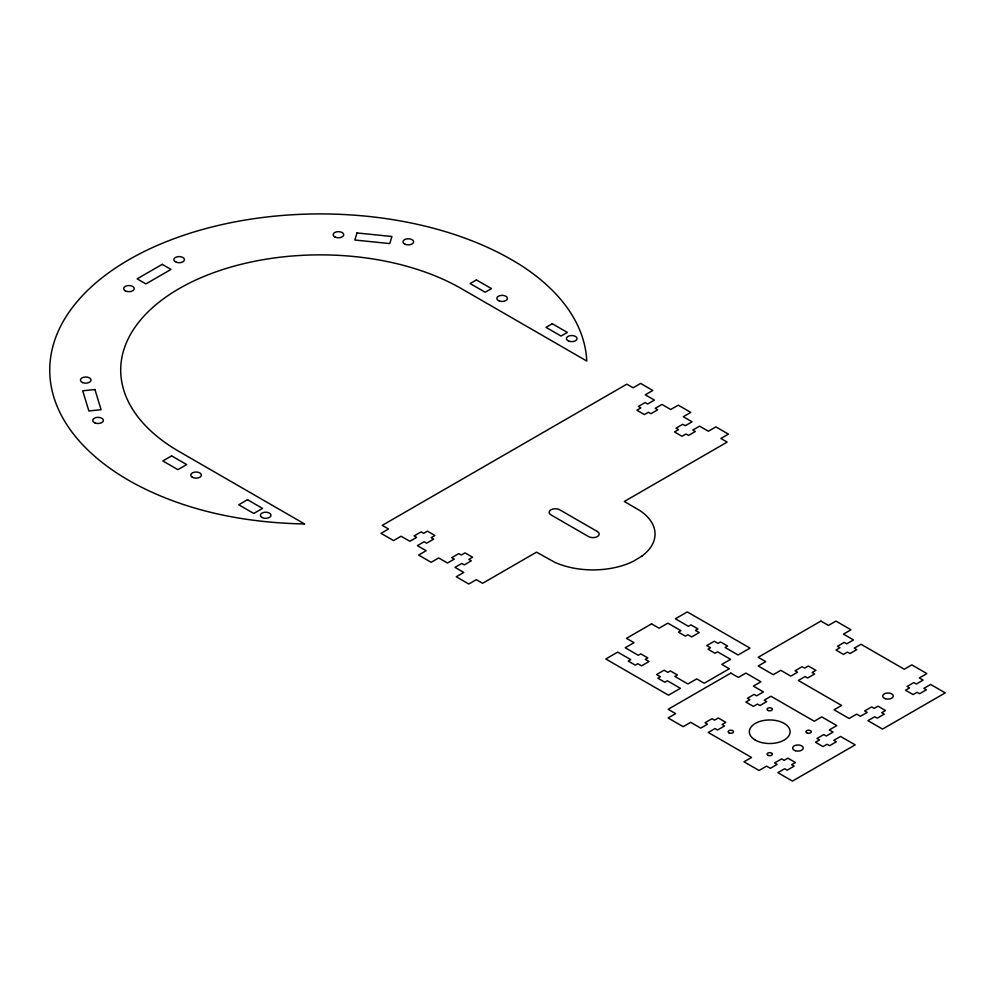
<?xml version="1.0" encoding="UTF-8"?>
<svg xmlns="http://www.w3.org/2000/svg" width="995" height="995" viewBox="0 0 995 995"><rect width="100%" height="100%" fill="white"/><g stroke="black" fill="none" stroke-linecap="round" stroke-linejoin="round"><path stroke-width="1.49" d="M356.981 232.954L354.829 240.019L389.766 243.576L391.918 236.511L356.981 232.954M641.912 556.106L633.516 561.192A62.076 35.845 0 0 1 554.775 562.312L536.529 552.163L482.6 583.294L476.331 579.675L468.807 584.015L456.257 576.777L463.782 572.436L455.001 567.361L461.779 563.456L464.292 564.899L471.307 560.844L468.807 559.401L472.563 557.225L465.038 552.884L461.282 555.048L458.77 553.606L451.742 557.66L454.255 559.115L447.476 563.021L438.695 557.946L431.171 562.299L418.634 555.048L426.158 550.708L417.378 545.646L424.156 541.728L426.656 543.183L433.683 539.128L431.171 537.673L434.939 535.509L427.415 531.156L423.646 533.332L421.146 531.877L414.119 535.932L416.631 537.387L409.853 541.292L401.072 536.23L393.547 540.571L381.01 533.332L388.535 528.992L382.254 525.36L626.838 384.157L633.106 387.776L640.631 383.436L652.807 390.463L645.282 394.816L654.424 400.089L647.658 404.007L645.146 402.552L638.38 406.457L640.879 407.913L636.875 410.226L644.399 414.579L648.404 412.253L650.917 413.709L657.695 409.791L655.183 408.348L661.961 404.43L670.729 409.505L678.267 405.164L690.804 412.403L683.279 416.743L692.06 421.818L685.281 425.723L682.781 424.28L676.003 428.186L678.515 429.641L674.498 431.954L682.023 436.295L686.04 433.982L688.54 435.424L695.318 431.519L692.806 430.064L699.584 426.158L708.365 431.233L715.89 426.88L728.427 434.131L720.902 438.472L727.171 442.091L624.325 501.468L639.984 510.646A62.076 35.845 0 0 1 641.912 556.106M162.21 264.359L137.136 278.836L145.904 283.911L170.991 269.434L162.21 264.359M171.625 455.897L162.844 460.959L177.894 469.652L186.674 464.578L171.625 455.897M476.406 279.931L470.125 283.55L485.187 292.244L491.455 288.612L476.406 279.931M247.506 499.701L238.725 504.776L253.775 513.457L262.556 508.395L247.506 499.701M552.287 323.736L546.006 327.355L561.068 336.049L567.337 332.429L552.287 323.736M651.563 623.865L626.477 638.342L634.002 642.695L625.221 647.757L638.268 655.295L640.768 653.839L647.795 657.894L645.295 659.349L649.051 661.513L641.526 665.866L637.758 663.69L635.258 665.145L628.231 661.078L630.743 659.635L617.696 652.111L605.781 658.989L668.491 695.194L680.406 688.316L667.359 680.779L664.859 682.234L657.832 678.18L660.344 676.724L656.576 674.548L664.1 670.207L667.869 672.384L670.369 670.928L677.396 674.983L674.884 676.438L687.931 683.963L696.711 678.901L704.236 683.242L729.323 668.764L721.798 664.411L730.579 659.349L717.532 651.812L715.019 653.267L708.005 649.213L710.505 647.757L706.748 645.593L714.273 641.24L718.029 643.417L720.542 641.962L727.569 646.016L725.057 647.471L738.103 654.996L750.019 648.118L687.309 611.913L675.394 618.79L688.44 626.328L690.94 624.872L697.968 628.927L695.455 630.382L699.224 632.559L691.699 636.899L687.931 634.723L685.431 636.178L678.403 632.123L680.903 630.668L667.869 623.144L659.088 628.206L651.563 623.865M730.84 673.093L668.118 709.298L675.642 713.639L668.118 717.98L683.167 726.673L690.704 722.333L700.729 728.129L707.507 724.211L704.995 722.768L712.022 718.713L714.534 720.156L718.29 717.98L725.815 722.333L722.059 724.497L724.559 725.952L717.544 730.007L715.032 728.551L708.253 732.469L751.524 757.444L743.999 761.797L759.061 770.478L766.585 766.138L770.341 768.314L777.12 764.396L774.607 762.954L781.635 758.899L784.135 760.342L787.903 758.178L795.428 762.518L791.659 764.695L794.172 766.138L787.144 770.192L784.645 768.749L777.866 772.655L792.468 781.087L855.19 744.882L840.576 736.449L833.81 740.355L836.31 741.81L829.544 745.715L827.032 744.272L823.027 746.586L815.49 742.245L819.507 739.932L816.994 738.477L823.773 734.571L826.285 736.014L833.051 732.109L829.295 729.932L836.82 725.591L821.77 716.897L814.246 721.238L770.963 696.264L764.185 700.182L766.697 701.624L759.919 705.542L757.406 704.087L753.402 706.4L745.877 702.06L749.882 699.746L747.382 698.291L754.148 694.386L756.66 695.828L763.426 691.923L753.414 686.127L760.939 681.774L745.889 673.093L738.365 677.433L730.84 673.093M820.9 621.091L758.19 657.297L765.715 661.638L758.19 665.991L773.239 674.672L780.764 670.332L790.801 676.127L797.567 672.21L795.067 670.767L802.082 666.712L804.594 668.155L808.35 665.991L815.888 670.332L812.119 672.508L814.631 673.951L807.604 678.005L805.092 676.563L798.326 680.468L841.596 705.455L834.071 709.796L849.121 718.489L856.645 714.136L860.401 716.313L867.18 712.408L864.667 710.952L871.695 706.898L874.207 708.353L877.963 706.176L885.488 710.517L881.732 712.694L884.244 714.136L877.217 718.191L874.704 716.748L867.938 720.654L882.54 729.086L945.25 692.881L930.648 684.448L923.87 688.366L926.382 689.809L919.604 693.726L917.104 692.271L913.087 694.585L905.562 690.244L909.579 687.931L907.067 686.475L913.833 682.57L916.345 684.013L923.124 680.107L919.355 677.931L926.88 673.59L911.83 664.896L904.306 669.249L861.023 644.275L854.245 648.18L856.757 649.623L849.991 653.541L847.479 652.086L843.461 654.411L835.937 650.058L839.954 647.745L837.442 646.302L844.22 642.384L846.72 643.84L853.499 639.922L843.474 634.126L850.999 629.785L835.949 621.091L828.425 625.432L820.9 621.091M94.935 389.542L82.709 390.786L88.866 410.96L101.092 409.704L94.935 389.542M304.569 523.955C243.924 522.823 182.172 510.659 128.977 480.51A270.503 156.165 0 0 1 128.977 259.658A270.503 156.165 0 0 1 511.517 259.658C548.693 280.826 584.6 315.788 586.776 361.036L461.357 288.612A199.547 115.209 0 0 0 179.15 288.612A199.547 115.209 0 0 0 179.15 451.543L304.569 523.955M597.361 531.517L559.737 509.801A6.206 3.582 0 0 0 550.956 509.801A6.206 3.582 0 0 0 550.956 514.863L588.58 536.591A6.206 3.582 0 0 0 597.361 536.591A6.206 3.582 0 0 0 597.361 531.517M795.279 750.703A5.323 3.072 0 0 0 803.264 748.041A5.323 3.072 0 0 0 795.279 745.379A5.323 3.072 0 0 0 795.279 750.703M755.292 740.069A20.397 11.778 0 0 0 789.421 734.795A20.397 11.778 0 0 0 764.434 720.368A20.397 11.778 0 0 0 755.292 740.069M261.921 517.437A5.323 3.072 0 0 0 270.827 516.069A5.323 3.072 0 0 0 264.309 512.301A5.323 3.072 0 0 0 261.921 517.437M192.321 477.252A5.323 3.072 0 0 0 201.214 475.871A5.323 3.072 0 0 0 194.697 472.115A5.323 3.072 0 0 0 192.321 477.252M885.339 698.701A5.323 3.072 0 0 0 893.323 696.04A5.323 3.072 0 0 0 885.339 693.378A5.323 3.072 0 0 0 885.339 698.701M95.01 422.937A5.323 3.072 0 0 0 103.368 420.686A5.323 3.072 0 0 0 95.819 417.626A5.323 3.072 0 0 0 95.01 422.937M82.684 382.59A5.323 3.072 0 0 0 91.043 380.339A5.323 3.072 0 0 0 83.493 377.292A5.323 3.072 0 0 0 82.684 382.59M335.017 237.059A5.323 3.072 0 0 0 343.673 235.243A5.323 3.072 0 0 0 336.621 231.823A5.323 3.072 0 0 0 335.017 237.059M404.89 244.173A5.323 3.072 0 0 0 413.547 242.357A5.323 3.072 0 0 0 406.482 238.937A5.323 3.072 0 0 0 404.89 244.173M569.065 341.248A5.323 3.072 0 0 0 577.05 338.586A5.323 3.072 0 0 0 569.065 335.924A5.323 3.072 0 0 0 569.065 341.248M176.488 262.319A5.323 3.072 0 0 0 184.473 259.658A5.323 3.072 0 0 0 176.488 256.996A5.323 3.072 0 0 0 176.488 262.319M125.221 290.789A5.323 3.072 0 0 0 134.114 289.408A5.323 3.072 0 0 0 127.596 285.652A5.323 3.072 0 0 0 125.221 290.789M768.016 710.48A2.662 1.542 0 0 0 772.344 709.547A2.662 1.542 0 0 0 768.787 707.855A2.662 1.542 0 0 0 768.016 710.48M807.268 733.079A2.662 1.542 0 0 0 811.261 731.748A2.662 1.542 0 0 0 807.268 730.417A2.662 1.542 0 0 0 807.268 733.079M728.949 732.83A2.662 1.542 0 0 0 733.402 732.146A2.662 1.542 0 0 0 730.143 730.255A2.662 1.542 0 0 0 728.949 732.83M767.829 755.28A2.662 1.542 0 0 0 772.282 754.583A2.662 1.542 0 0 0 769.023 752.705A2.662 1.542 0 0 0 767.829 755.28M499.453 301.05A5.323 3.072 0 0 0 507.438 298.388A5.323 3.072 0 0 0 499.453 295.739A5.323 3.072 0 0 0 499.453 301.05"/></g></svg>
